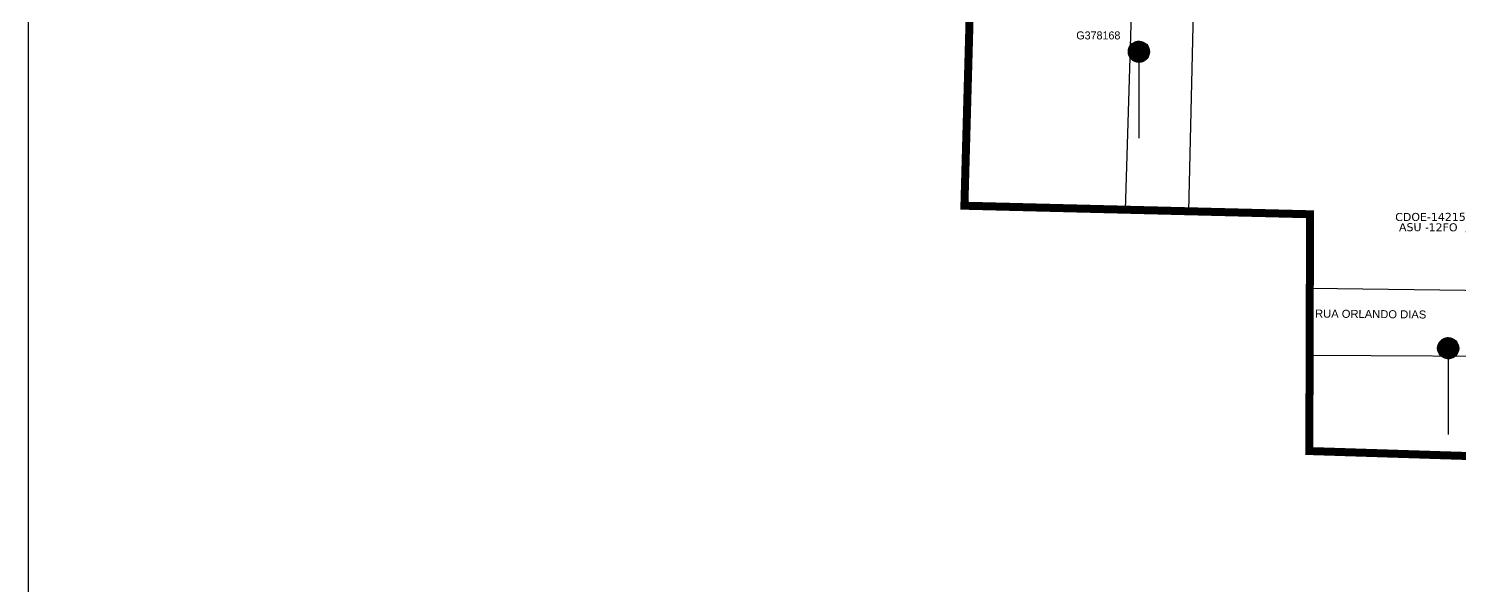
# Model space of a CAD drawing. Extents: x 31872 to 38560, y -10719 to -1519.
# Drawn here: x 31872 to 33659, y -4660 to -3964 of the extents above; entities that cross this region are included whole.
import ezdxf
from ezdxf.enums import TextEntityAlignment as Align

# ---------------------------------------------------------------- set-up
doc = ezdxf.new("R2010")
doc.units = ezdxf.units.DM
doc.header["$MEASUREMENT"] = 0
for name, color, linetype in [('celulas gpon', 7, 'Continuous'), ('label_cabos', 7, 'Continuous'), ('locais', 7, 'Continuous'), ('locais legendas', 7, 'Continuous'), ('QUADRA', 7, 'Continuous'), ('Segmento de Logradouro Texto', 238, 'Continuous')]:
    doc.layers.add(name, color=color, linetype=linetype)
doc.styles.add('DIGICADE', font='arial.ttf')
doc.styles.add('siredit', font='verdana.ttf')

# ---------------------------------------------------------------- blocks, each defined once
blk = doc.blocks.new('*X22')
at = {"color": 0}
for p, q in [((-0.679997, 0.416018), (-0.018018, 1.077997)), ((-0.679809, 0.433884), (-0.035884, 1.077809)), ((-0.679715, 0.398622), (-0.000622, 1.077715)), ((-0.67911, 0.452261), (-0.054261, 1.07711)), ((-0.678999, 0.381661), (0.016339, 1.076999)), ((-0.677877, 0.365105), (0.032895, 1.075877)), ((-0.677853, 0.471196), (-0.073196, 1.075853)), ((-0.676376, 0.348929), (0.049071, 1.074376)), ((-0.675978, 0.490748), (-0.092748, 1.073978)), ((-0.674518, 0.333109), (0.064891, 1.072518)), ((-0.673417, 0.510987), (-0.112987, 1.071417)), ((-0.672323, 0.317627), (0.080373, 1.070323)), ((-0.67008, 0.532002), (-0.134002, 1.06808)), ((-0.669809, 0.302463), (0.095537, 1.067809)), ((-0.666991, 0.287604), (0.110396, 1.064991)), ((-0.665856, 0.553903), (-0.155903, 1.063856)), ((-0.663883, 0.273034), (0.124966, 1.061883)), ((-0.660603, 0.576834), (-0.178834, 1.058603)), ((-0.660497, 0.258742), (0.139258, 1.058497)), ((-0.656846, 0.244715), (0.153285, 1.054846)), ((-0.654125, 0.600989), (-0.202989, 1.052125)), ((-0.652938, 0.230945), (0.167055, 1.050938)), ((-0.648783, 0.217422), (0.180578, 1.046783)), ((-0.646156, 0.626637), (-0.228637, 1.044156)), ((-0.64439, 0.204138), (0.193862, 1.04239)), ((-0.639766, 0.191085), (0.206915, 1.037766)), ((-0.636298, 0.654172), (-0.256172, 1.034298)), ((-0.634917, 0.178256), (0.219744, 1.032917)), ((-0.62985, 0.165645), (0.232355, 1.02785)), ((-0.624571, 0.153247), (0.244753, 1.022571)), ((-0.623925, 0.684222), (-0.286222, 1.021925)), ((-0.619084, 0.141056), (0.256944, 1.017084)), ((-0.613395, 0.129067), (0.268933, 1.011395)), ((-0.607932, 0.717893), (-0.319893, 1.005932)), ((-0.607508, 0.117277), (0.280723, 1.005508)), ((-0.601426, 0.10568), (0.29232, 0.999426)), ((-0.595154, 0.094275), (0.303725, 0.993154)), ((-0.588694, 0.083057), (0.314943, 0.986694)), ((-0.58596, 0.757543), (-0.359543, 0.98396)), ((-0.58205, 0.072024), (0.325976, 0.98005)), ((-0.575224, 0.061172), (0.336828, 0.973224)), ((-0.568219, 0.0505), (0.3475, 0.966219)), ((-0.561036, 0.040005), (0.357995, 0.959036)), ((-0.553678, 0.029685), (0.368315, 0.951678)), ((-0.550397, 0.810783), (-0.412783, 0.948397)), ((-0.546146, 0.01954), (0.37846, 0.944146)), ((-0.538442, 0.009566), (0.388434, 0.936442)), ((-0.530567, -0.000236), (0.398236, 0.928567)), ((-0.522522, -0.009869), (0.407869, 0.920522)), ((-0.514308, -0.019333), (0.417333, 0.912308)), ((-0.505925, -0.028628), (0.426628, 0.903925)), ((-0.497375, -0.037756), (0.435756, 0.895375)), ((-0.488657, -0.046715), (0.444715, 0.886657)), ((-0.479772, -0.055508), (0.453508, 0.877772)), ((-0.470719, -0.064133), (0.462133, 0.868719)), ((-0.461499, -0.07259), (0.47059, 0.859499)), ((-0.45211, -0.080879), (0.478879, 0.85011)), ((-0.442553, -0.089), (0.487, 0.840553)), ((-0.432826, -0.096951), (0.494951, 0.830826)), ((-0.422929, -0.104731), (0.502731, 0.820929)), ((-0.41286, -0.11234), (0.51034, 0.81086)), ((-0.402619, -0.119776), (0.517776, 0.800619)), ((-0.392202, -0.127037), (0.525037, 0.790202)), ((-0.381609, -0.134122), (0.532122, 0.779609)), ((-0.370838, -0.141028), (0.539028, 0.768838)), ((-0.359886, -0.147754), (0.545754, 0.757886)), ((-0.348751, -0.154296), (0.552296, 0.746751)), ((-0.337429, -0.160652), (0.558652, 0.735429)), ((-0.325919, -0.16682), (0.56482, 0.723919)), ((-0.314215, -0.172794), (0.570794, 0.712215)), ((-0.302316, -0.178572), (0.576572, 0.700316)), ((-0.290215, -0.184149), (0.582149, 0.688215)), ((-0.27791, -0.189522), (0.587522, 0.67591)), ((-0.265395, -0.194684), (0.592684, 0.663395)), ((-0.252664, -0.199631), (0.597631, 0.650664)), ((-0.239711, -0.204356), (0.602356, 0.637711)), ((-0.226531, -0.208853), (0.606853, 0.624531)), ((-0.213115, -0.213115), (0.611115, 0.611115)), ((-0.199456, -0.217134), (0.615134, 0.597456)), ((-0.185546, -0.220901), (0.618901, 0.583546)), ((-0.171373, -0.224406), (0.622406, 0.569373)), ((-0.156929, -0.22764), (0.62564, 0.554929)), ((-0.1422, -0.230589), (0.628589, 0.5402)), ((-0.127174, -0.23324), (0.63124, 0.525174)), ((-0.111836, -0.23558), (0.63358, 0.509836)), ((-0.096169, -0.23759), (0.63559, 0.494169)), ((-0.080154, -0.239253), (0.637253, 0.478154)), ((-0.06377, -0.240547), (0.638547, 0.46177)), ((-0.046993, -0.241448), (0.639448, 0.444993)), ((-0.029795, -0.241927), (0.639927, 0.427795)), ((-0.012144, -0.241953), (0.639953, 0.410144)), ((0.006, -0.241488), (0.639488, 0.392)), ((0.024679, -0.240486), (0.638486, 0.373321)), ((0.043948, -0.238895), (0.636895, 0.354052)), ((0.063871, -0.236649), (0.634649, 0.334129)), ((0.084528, -0.23367), (0.63167, 0.313472)), ((0.106018, -0.229858), (0.627858, 0.291982)), ((0.12847, -0.225084), (0.623084, 0.26953)), ((0.152051, -0.21918), (0.61718, 0.245949)), ((0.176993, -0.211916), (0.609916, 0.221007)), ((0.203627, -0.20296), (0.60096, 0.194373)), ((0.232456, -0.191808), (0.589808, 0.165544)), ((0.264325, -0.177617), (0.575617, 0.133675)), ((0.300865, -0.158754), (0.556754, 0.097135)), ((0.346227, -0.13107), (0.52907, 0.051773)), ((0.43272, -0.062254), (0.460254, -0.03472))]:
    blk.add_line(p, q, dxfattribs=at)
blk = doc.blocks.new('POLE_POLE')
at = {"color": 0}
blk.add_line((-0.0000002, -0.00000239), (-0.0000002, -0.00004983), dxfattribs=at)
blk.add_circle((-0.0000002, 0.00000418), 0.0000066, dxfattribs=at)
at = {"color": 0, "xscale": 1e-05, "yscale": 1e-05, "zscale": 1e-05}
blk.add_blockref('*X22', (0, 0), dxfattribs=at)
blk = doc.blocks.new('Inst CB AS CFOA-SM-ASU-120-S-12')
at = {"layer": 'label_cabos', "color": 0, "style": 'siredit'}
for tag, flags, p in [('ID_ATIVIDADE', 3, (1.31, 2.67)), ('FATOR', 1, (11.56, 2.55))]:
    blk.add_attdef(tag, text='', height=1, rotation=359.69, dxfattribs=dict(at, flags=flags)).set_placement(p, align=Align.MIDDLE_CENTER)
for tag, p in [('DESTINO_CABO', (3.13, 1.26)), ('TIPO_CABO', (1.26, 0)), ('CABO', (4.69, -0.05)), ('/', (7.71, -0.05)), ('LANCE', (10.81, 0)), ('TIPO_CABO', (13.11, 1.24)), ('UND', (15.96, 0)), ('FID', (13.15, -1.41))]:
    blk.add_attdef(tag, text='', height=1, rotation=359.69, dxfattribs=at).set_placement(p, align=Align.MIDDLE_CENTER)
blk.add_attdef('QTDE', (12.43, -0.47), '', height=1, rotation=359.69, dxfattribs=at)

msp = doc.modelspace()

# ---------------------------------------------------------------- linework, layer by layer
at = {"layer": 'celulas gpon', "color": 116, "linetype": 'Continuous', "lineweight": 200, "const_width": 10}
msp.add_lwpolyline([(32124.6, -1715.9), (32109.6, -2667.5), (32057.6, -3829.1), (32539.4, -3857), (33049.1, -3878.5), (33040.6, -4185.1), (33472.4, -4195.8), (33471.5, -4491.8), (34534.3, -4525.3)], dxfattribs=at)
at = {"layer": 'Defpoints', "color": 3}
msp.add_lwpolyline([(31871.6, -1519.4), (38560.4, -1519.4), (38560.4, -6746.3), (31871.6, -6746.3)], close=True, dxfattribs=at)
at = {"layer": 'QUADRA', "ltscale": 5e-05}
for p, q in [((33342.9, -3229.3), (33320.5, -4192.1)), ((33474.6, -4288.1), (33773.6, -4292))]:
    msp.add_line(p, q, dxfattribs=at)
for points in [[(33241.9, -4190.1), (33273.1, -3169.7), (33038.2, -2736.8), (32852.1, -2729)], [(33779.3, -4374.1), (33471.9, -4372.5)]]:
    msp.add_lwpolyline(points, dxfattribs=at)

# ---------------------------------------------------------------- block references
at = {"layer": 'label_cabos'}
ref = msp.add_blockref('Inst CB AS CFOA-SM-ASU-120-S-12', (33591.7, -4212), dxfattribs=dict(at, xscale=10, yscale=10, zscale=10, rotation=0.4634636605450989))
ref.add_attrib('DESTINO_CABO', 'CDOE-14215', dxfattribs={"color": 0, "height": 10, "rotation": 0.1535, "style": 'siredit'}).set_placement((33622.9, -4199.1), align=Align.MIDDLE_CENTER)
ref.add_attrib('TIPO_CABO', 'Aéreo As.', dxfattribs={"color": 0, "height": 10, "rotation": 0.1535, "style": 'siredit'}).set_placement((33722.7, -4198.4), align=Align.MIDDLE_CENTER)
ref.add_attrib('CABO', '12FO', dxfattribs={"color": 0, "height": 10, "rotation": 0.1535, "style": 'siredit'}).set_placement((33638.6, -4212.1), align=Align.MIDDLE_CENTER)
ref.add_attrib('/', '/', dxfattribs={"color": 0, "height": 10, "rotation": 0.1535, "style": 'siredit'}).set_placement((33668.9, -4211.9), align=Align.MIDDLE_CENTER)
ref.add_attrib('TIPO_CABO', 'ASU - ', dxfattribs={"color": 0, "height": 10, "rotation": 0.1535, "style": 'siredit'}).set_placement((33604.4, -4211.9), align=Align.MIDDLE_CENTER)
ref.add_attrib('FID', '04-LC1.3.2', dxfattribs={"color": 0, "height": 10, "rotation": 0.1535, "style": 'siredit'}).set_placement((33723.3, -4225), align=Align.MIDDLE_CENTER)
ref.add_attrib('LANCE', 'CL=', dxfattribs={"color": 0, "height": 10, "rotation": 0.1535, "style": 'siredit'}).set_placement((33699.8, -4211.1), align=Align.MIDDLE_CENTER)
ref.add_attrib('QTDE', '37', (33716.1, -4215.7), dxfattribs={"color": 0, "height": 10, "rotation": 0.1535, "style": 'siredit'})
ref.add_attrib('UND', 'm', dxfattribs={"color": 0, "height": 10, "rotation": 0.1535, "style": 'siredit'}).set_placement((33751.4, -4210.7), align=Align.MIDDLE_CENTER)
at = {"layer": 'locais', "color": 10, "xscale": 2000000, "yscale": 2000000, "zscale": 2000000}
for p in [(33259, -4001), (33645.4, -4371.6)]:
    msp.add_blockref('POLE_POLE', p, dxfattribs=at)

# ---------------------------------------------------------------- texts
at = {"layer": 'locais legendas', "color": 10}
msp.add_text('G378168', height=10, dxfattribs=at).set_placement((33180.4, -3977.2))
at = {"layer": 'Segmento de Logradouro Texto', "color": 7, "linetype": 'Continuous', "insert": (33478.7, -4314.9), "char_height": 10, "width": 141.733, "attachment_point": 1, "rotation": 359.4902, "style": 'DIGICADE'}
msp.add_mtext('\\fArial|b0|i0|c0|p34;\\W1.0000000000;\\T1.0000000000;\\o\\lRUA ORLANDO DIAS', dxfattribs=at)

doc.saveas('drawing.dxf')
